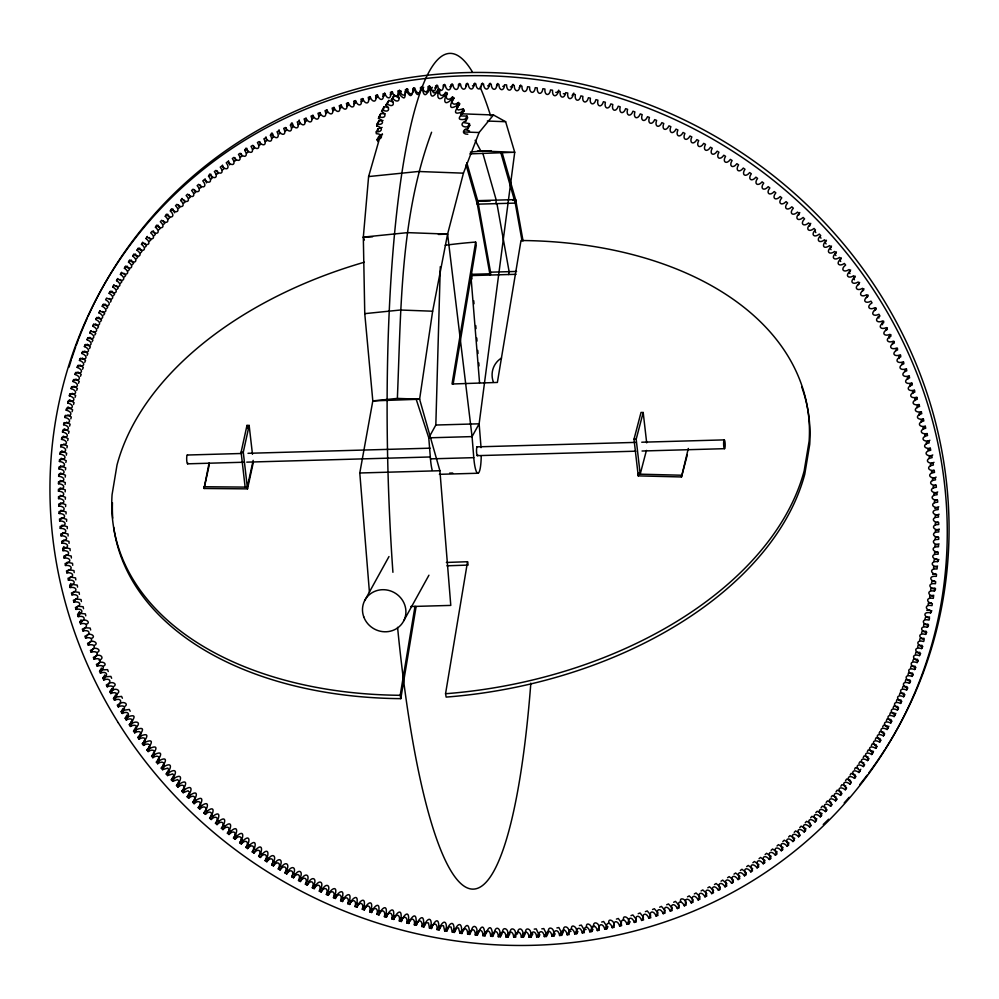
<?xml version="1.0" encoding="UTF-8"?>
<svg xmlns="http://www.w3.org/2000/svg" width="999" height="999" viewBox="0 0 999 999"><rect width="100%" height="100%" fill="white"/><g stroke="black" fill="none" stroke-linecap="round" stroke-linejoin="round"><path stroke-width="1.5" d="M446.466 927.696L448.476 928.021L446.69 931.243L444.692 930.918L446.466 927.696C446.366 917.407 440.484 923.476 439.073 929.944L437.075 929.582C437.949 923.101 432.754 921.702 431.468 928.508L429.47 928.108L431.256 924.887C431.493 914.597 425.424 920.479 423.888 926.947L421.903 926.51C423.014 920.067 417.857 918.531 416.333 925.261L414.348 924.787C415.572 918.356 410.439 916.757 408.803 923.438L406.818 922.939C408.154 916.533 403.047 914.859 401.298 921.503L399.325 920.966C400.774 914.572 395.691 912.836 393.818 919.43L391.845 918.868C393.419 912.499 388.361 910.701 386.376 917.244L384.415 916.645C386.101 910.289 381.069 908.428 378.958 914.934L377.01 914.297C378.821 907.966 373.801 906.043 371.591 912.499L369.655 911.825C371.566 905.531 366.583 903.533 364.248 909.939L362.325 909.24C364.36 902.959 359.403 900.911 356.955 907.254L355.045 906.53C357.192 900.274 352.26 898.163 349.7 904.445L347.802 903.695C350.062 897.477 345.154 895.304 342.495 901.523L340.609 900.736C342.982 894.555 338.112 892.319 335.339 898.488L333.466 897.664C335.951 891.52 331.106 889.222 328.234 895.329L326.373 894.48C328.971 888.361 324.151 886.013 321.178 892.045L319.33 891.17C322.04 885.089 317.257 882.679 314.173 888.66L312.337 887.736C315.172 881.705 310.414 879.245 307.23 885.151L305.407 884.202C308.354 878.208 303.621 875.686 300.337 881.53L298.526 880.556C301.586 874.6 296.89 872.015 293.506 877.784L291.72 876.785C294.892 870.891 290.222 868.243 286.738 873.938L284.977 872.914C288.249 867.057 283.616 864.36 280.045 869.979L278.284 868.918C281.681 863.124 277.085 860.364 273.414 865.921L271.678 864.822C275.175 859.078 270.604 856.268 266.845 861.737L265.122 860.626C268.731 854.932 264.211 852.06 260.352 857.454L258.654 856.318C262.375 850.673 257.879 847.751 253.921 853.071L252.248 851.897C256.069 846.315 251.611 843.331 247.577 848.576L245.916 847.377C249.85 841.857 245.429 838.823 241.308 843.98L239.66 842.756C243.706 837.299 239.323 834.202 235.115 839.285L233.491 838.036C237.65 832.642 233.291 829.495 228.996 834.49L227.397 833.203C231.656 827.884 227.347 824.674 222.964 829.595L221.391 828.283C225.749 823.026 221.478 819.767 217.02 824.6L215.472 823.263C219.93 818.081 215.709 814.772 211.164 819.517L209.628 818.156C214.198 813.036 210.015 809.665 205.382 814.335L203.883 812.949C208.541 807.904 204.408 804.482 199.7 809.053L198.227 807.654C202.984 802.684 198.888 799.2 194.106 803.683L192.657 802.259C197.515 797.364 193.456 793.843 188.611 798.226L187.175 796.777C191.82 792.032 193.544 783.753 184.977 789.46L183.204 792.694L181.793 791.208C186.85 786.488 182.892 782.841 177.897 787.062L176.511 785.564C181.219 780.906 183.204 772.702 174.463 778.121L172.677 781.343L171.328 779.832L173.102 776.598L174.463 778.121M347.802 903.695L349.588 900.461C351.96 890.059 344.143 895.691 342.495 901.523M355.419 100.537L355.407 103.234L353.921 103.871M601.698 922.065L603.621 921.515L606.593 925.986L604.82 929.207C603.209 922.876 597.827 923.226 599.313 930.231L597.34 930.581C595.841 924.225 590.459 924.487 591.82 931.518L589.847 931.83C588.448 925.449 583.066 925.623 584.303 932.666L582.317 932.941C581.031 926.548 575.649 926.635 576.748 933.69L574.762 933.928C573.588 927.522 568.206 927.522 569.18 934.577L567.182 934.789C566.121 928.371 560.739 928.271 561.588 935.339L559.59 935.526C558.641 929.082 553.246 928.908 553.97 935.976L551.972 936.125C551.136 929.669 545.754 929.407 546.353 936.488L544.33 936.6C543.618 930.131 538.236 929.782 538.698 936.862L536.688 936.937C536.076 930.456 530.706 930.032 531.043 937.112L529.033 937.149C528.533 930.656 523.164 930.156 523.376 937.224L521.366 937.237C520.979 930.731 515.621 930.156 515.709 937.212L513.686 937.187C513.424 930.681 508.066 930.019 508.029 937.062L506.006 937C505.856 930.494 500.511 929.757 500.349 936.787L498.326 936.7C498.289 930.194 492.957 929.37 492.669 936.388L490.646 936.263C490.721 929.744 485.402 928.858 484.99 935.851L482.967 935.688C483.154 929.182 477.859 928.221 477.31 935.189L475.287 934.989C475.599 928.483 470.304 927.447 469.642 934.402L467.619 934.165C468.044 927.671 462.774 926.548 461.975 933.478L459.965 933.216L458.479 927.959L456.568 928.021M168.756 769.754L167.782 768.106L162.562 769.68L161.251 768.106C166.671 763.736 162.912 759.877 157.642 763.723L156.368 762.137C161.875 757.841 158.167 753.945 152.847 757.692L151.598 756.081C157.193 751.885 153.534 747.926 148.139 751.573L146.915 749.962C152.597 745.853 149.001 741.845 143.544 745.391L142.358 743.756C148.114 739.747 144.58 735.689 139.061 739.148L137.899 737.487C143.744 733.578 140.26 729.47 134.69 732.816L133.554 731.143C139.473 727.334 136.051 723.176 130.419 726.435L129.321 724.737C135.315 721.028 131.955 716.82 126.261 719.979L125.187 718.269C131.269 714.66 127.972 710.401 122.228 713.461L121.179 711.725C127.335 708.229 124.101 703.92 118.307 706.88L117.283 705.132C123.514 701.735 120.342 697.377 114.498 700.237L113.511 698.476C119.805 695.192 116.696 690.784 110.802 693.531L109.853 691.758C116.209 688.586 113.174 684.128 107.23 686.775L106.306 684.989C112.725 681.93 109.765 677.422 103.771 679.969L102.885 678.171C109.366 675.212 106.481 670.666 100.437 673.114L99.575 671.291C106.131 668.456 103.309 663.86 97.228 666.196L96.404 664.372C103.009 661.65 100.262 657.005 94.131 659.24L93.344 657.404C100 654.795 97.34 650.112 91.171 652.247L90.41 650.386C97.115 647.889 94.53 643.169 88.324 645.192L87.587 643.331C94.356 640.958 91.846 636.188 85.602 638.111L84.903 636.238C91.721 633.978 89.298 629.17 83.004 630.981L82.343 629.108C89.211 626.96 86.863 622.115 80.544 623.826L79.92 621.927C86.826 619.904 84.565 615.022 78.209 616.633L77.61 614.722C84.553 612.824 82.38 607.904 75.999 609.402L75.437 607.492C82.418 605.706 80.332 600.749 73.914 602.135L73.389 600.224C80.407 598.563 78.409 593.568 71.965 594.855L71.466 592.931C78.521 591.396 76.611 586.376 70.142 587.537L69.68 585.614C76.761 584.203 74.95 579.145 68.444 580.207L68.019 578.271C75.137 576.985 73.414 571.903 66.883 572.852L66.496 570.904C73.639 569.742 72.015 564.635 65.459 565.471L65.097 563.523C72.265 562.487 70.742 557.355 64.161 558.079L63.836 556.131C71.016 555.219 69.593 550.049 62.987 550.674L62.7 548.713C69.905 547.927 68.581 542.744 61.963 543.256L61.713 541.296C68.919 540.634 67.695 535.427 61.051 535.826L60.839 533.866C68.069 533.329 66.945 528.109 60.29 528.384L60.115 526.423C67.345 526.011 66.334 520.779 59.653 520.941L59.515 518.981C66.758 518.693 65.847 513.436 59.153 513.498L59.053 511.538C66.296 511.376 65.484 506.106 58.791 506.056L58.716 504.095C65.971 504.058 65.26 498.776 58.566 498.601L58.529 496.64C65.772 496.74 65.172 491.446 58.466 491.171L58.466 489.21C65.709 489.423 65.222 484.128 58.504 483.728L58.529 481.768C65.772 482.117 65.397 476.81 58.666 476.298L58.741 474.35C65.971 474.812 65.697 469.518 58.978 468.881L59.078 466.933C66.309 467.532 66.146 462.225 59.416 461.476L59.553 459.528C66.758 460.252 66.708 454.945 59.99 454.095L60.165 452.147C67.358 452.984 67.42 447.689 60.689 446.715L60.902 444.78C68.082 445.741 68.257 440.459 61.538 439.36L61.776 437.437C68.931 438.524 69.218 433.241 62.5 432.03L62.787 430.107C69.918 431.318 70.317 426.049 63.611 424.725L63.924 422.802C71.029 424.138 71.541 418.881 64.848 417.445L65.197 415.534C72.278 416.983 72.902 411.75 66.221 410.189L66.608 408.291C73.651 409.865 74.388 404.632 67.72 402.972L68.144 401.074C75.15 402.759 75.999 397.565 69.356 395.779L69.805 393.893C76.786 395.704 77.747 390.522 71.116 388.623L71.603 386.75C78.534 388.673 79.62 383.529 73.014 381.518L73.539 379.645C80.432 381.68 81.631 376.561 75.037 374.438L75.587 372.577C82.442 374.737 83.754 369.642 77.185 367.395L77.772 365.547C84.578 367.819 86.014 362.762 79.47 360.402L80.095 358.566C86.851 360.951 88.387 355.931 81.881 353.459L82.53 351.636C89.248 354.133 90.897 349.138 84.415 346.553L85.102 344.755C91.758 347.352 93.519 342.407 87.075 339.71L87.8 337.912C94.405 340.622 96.279 335.726 89.86 332.917L90.622 331.131C97.165 333.953 99.151 329.096 92.77 326.173L93.556 324.4C100.05 327.322 102.148 322.515 95.804 319.48L96.628 317.732C103.059 320.766 105.257 316.009 98.963 312.849L99.825 311.114C106.194 314.248 108.504 309.54 102.248 306.281L103.134 304.57C109.44 307.804 111.851 303.147 105.644 299.775L106.568 298.077C112.8 301.411 115.322 296.815 109.166 293.344L110.352 291.184M340.609 900.736L342.382 897.514C344.98 887.174 336.975 892.619 335.339 898.488M935.139 539.148L935.376 537.562L938.024 536.838M432.23 470.354A22.003 3.871 88.4 0 1 430.469 458.866L428.771 437.824L435.826 425.025L440.309 266.633M362.649 98.489L362.587 101.186L361.089 101.798M369.43 592.182L359.79 472.989L372.814 400.899L397.365 398.401C401.111 309.278 400.05 216.958 431.593 132.243M333.466 897.664L335.239 894.442C338.037 884.165 329.857 889.422 328.234 895.329M934.877 546.478L935.139 544.905L939.035 543.893M369.917 96.578L369.555 99.525M604.82 929.207L606.78 928.82C605.157 921.84 610.526 921.403 612.25 927.709L614.21 927.284C612.462 920.329 617.819 919.792 619.655 926.073L621.603 925.623C619.73 918.68 625.087 918.069 627.022 924.325L628.958 923.838C626.972 916.92 632.305 916.22 634.353 922.439L636.276 921.927C634.165 915.047 639.485 914.235 641.633 920.441L643.556 919.892C641.308 913.036 646.615 912.137 648.875 918.306L650.786 917.719C648.426 910.901 653.708 909.914 656.081 916.046L657.966 915.434C655.481 908.653 660.739 907.567 663.224 913.673L665.109 913.024C662.499 906.28 667.732 905.106 670.329 911.175L672.19 910.489C669.467 903.795 674.675 902.522 677.372 908.553L679.22 907.841C676.373 901.185 681.568 899.812 684.365 905.806L686.201 905.057C683.241 898.451 688.398 896.99 691.308 902.934L693.119 902.159C690.047 895.604 695.167 894.043 698.176 899.949L699.987 899.15C696.79 892.644 701.872 890.983 704.994 896.852L706.78 896.016C703.471 889.56 708.528 887.811 711.75 893.63L713.523 892.756C710.102 886.363 715.109 884.515 718.443 890.284L720.192 889.397C716.658 883.054 721.628 881.118 725.062 886.837L726.797 885.913C723.151 879.632 728.084 877.597 731.618 883.266L733.328 882.304C729.57 876.098 734.452 873.963 738.099 879.582L739.784 878.596C735.926 872.452 740.771 870.216 744.505 875.798L746.178 874.774C742.207 868.705 747.002 866.37 750.836 871.89L752.497 870.841C748.426 864.834 753.159 862.412 757.092 867.869L758.728 866.795C754.557 860.863 759.24 858.341 763.273 863.748L764.884 862.649C760.614 856.792 765.234 854.17 769.367 859.515L770.966 858.378C766.583 852.609 771.153 849.899 775.386 855.181L776.96 854.02C772.489 848.313 776.985 845.516 781.318 850.736L782.866 849.55C778.296 843.93 782.729 841.033 787.162 846.19L788.686 844.979C784.028 839.435 788.398 836.45 792.919 841.545L794.417 840.296C789.66 834.839 793.968 831.767 798.588 836.787L800.062 835.526C795.216 830.157 799.45 826.985 804.158 831.942L805.606 830.644C800.686 825.361 804.844 822.115 809.64 826.997L811.076 825.674C806.056 820.479 810.139 817.145 815.034 821.952L816.433 820.604C811.338 815.509 815.346 812.075 820.316 816.82L821.702 815.446C816.52 810.439 820.441 806.917 825.511 811.588L826.86 810.189C821.603 805.269 825.449 801.673 830.606 806.255L831.93 804.844C826.598 800.024 830.356 796.34 835.601 800.848L836.9 799.4C831.48 794.68 835.164 790.921 840.496 795.341L841.757 793.88C836.275 789.247 839.859 785.414 845.279 789.759L846.515 788.273C840.958 783.74 844.467 779.819 849.962 784.078L851.173 782.579C845.541 778.146 848.95 774.15 854.532 778.333L855.718 776.797C850.024 772.464 853.346 768.406 858.99 772.489L860.151 770.941C854.395 766.708 857.617 762.574 863.348 766.57L864.485 764.997C858.653 760.876 861.787 756.668 867.594 760.576L868.693 758.978C862.811 754.969 865.846 750.686 871.727 754.507L872.801 752.896C866.845 748.975 869.779 744.63 875.748 748.351L876.785 746.728C870.778 742.919 873.613 738.511 879.644 742.132L880.656 740.484C874.6 736.787 877.334 732.317 883.441 735.851L884.415 734.178C878.308 730.594 880.931 726.048 887.1 729.495L888.049 727.809C881.892 724.325 884.415 719.73 890.658 723.064L891.845 720.916M912.824 660.851L913.536 659.24L917.619 659.328M326.373 894.48C332.792 884.702 325.062 881.243 321.178 892.045M377.235 94.78L377.073 97.465L375.549 98.027M406.768 88.699C403.721 93.531 407.342 103.147 399.4 94.306L397.827 95.142C401.273 100.887 396.89 103.309 392.794 98.451L391.421 99.55C395.791 104.608 392.008 107.867 387.1 103.696L385.951 105.02C391.071 109.228 388.087 113.199 382.467 109.853L381.593 111.364C387.287 114.623 385.239 119.143 379.058 116.758L378.471 118.406C384.553 120.629 383.516 125.499 376.973 124.188L376.685 125.924C382.954 127.098 382.954 132.105 376.261 131.918L376.298 133.691C382.592 133.804 383.579 138.736 376.96 139.723L378.184 141.721M623.551 919.917C622.177 914.372 628.87 917.244 628.808 921.103L627.022 924.325M579.395 925.561L581.356 925.111L584.09 929.719L582.317 932.941M890.658 723.064L891.57 721.365C885.364 717.994 887.786 713.336 894.093 716.57L894.967 714.859C888.723 711.6 891.033 706.892 897.402 710.027L898.251 708.291C891.957 705.144 894.155 700.386 900.586 703.408L901.41 701.66C895.079 698.626 897.164 693.818 903.658 696.74L904.445 694.967C898.076 692.045 900.049 687.187 906.605 690.009L907.354 688.224C900.948 685.414 902.821 680.519 909.427 683.229L910.139 681.43C903.695 678.733 905.456 673.788 912.112 676.398L912.811 674.587C906.33 672.002 907.979 667.007 914.684 669.505L915.346 667.682C908.828 665.209 910.364 660.189 917.132 662.574L917.756 660.739C911.213 658.378 912.636 653.321 919.442 655.594L920.029 653.746C913.461 651.498 914.784 646.415 921.627 648.563L922.189 646.703C915.596 644.58 916.795 639.46 923.688 641.495L924.212 639.635C917.594 637.624 918.68 632.467 925.611 634.39L926.098 632.517C919.467 630.619 920.441 625.436 927.409 627.247L927.871 625.362C921.215 623.576 922.077 618.381 929.082 620.067L929.495 618.169C922.839 616.508 923.576 611.276 930.618 612.849L931.006 610.951C924.325 609.402 924.949 604.158 932.017 605.606L932.367 603.696C925.673 602.26 926.198 597.002 933.291 598.339L933.603 596.415C926.91 595.092 927.309 589.822 934.44 591.033L934.714 589.11C928.009 587.899 928.296 582.617 935.439 583.716L935.688 581.78C928.97 580.694 929.145 575.399 936.313 576.361L936.525 574.425C929.807 573.451 929.869 568.156 937.062 568.993L937.237 567.045C930.506 566.196 930.456 560.889 937.661 561.613L937.799 559.665C931.08 558.916 930.918 553.608 938.136 554.208L938.248 552.26C931.518 551.635 931.243 546.328 938.486 546.79L938.548 544.842C931.83 544.33 931.443 539.023 938.685 539.373L938.723 537.412C932.005 537.012 931.505 531.718 938.76 531.943L938.76 529.982C932.042 529.695 931.443 524.4 938.698 524.5L938.66 522.539C931.955 522.365 931.243 517.082 938.498 517.057L938.423 515.084C931.73 515.034 930.918 509.765 938.173 509.602L938.061 507.642C931.38 507.704 930.456 502.447 937.711 502.16L937.561 500.199C930.893 500.374 929.869 495.129 937.112 494.717L936.925 492.757C930.269 493.044 929.145 487.812 936.375 487.275L936.163 485.314C929.52 485.714 928.296 480.507 935.514 479.845L935.264 477.884C928.645 478.396 927.309 473.214 934.515 472.427L934.227 470.467C927.634 471.091 926.198 465.921 933.391 465.01L933.066 463.061C926.485 463.798 924.962 458.653 932.117 457.617L931.767 455.669C925.211 456.506 923.588 451.398 930.731 450.237L930.331 448.289C923.8 449.25 922.089 444.155 929.195 442.869L928.77 440.934C922.264 441.995 920.454 436.938 927.547 435.527L927.084 433.603C920.603 434.777 918.693 429.745 925.748 428.209L925.261 426.286C918.805 427.572 916.82 422.577 923.838 420.916L923.313 419.006C916.882 420.392 914.797 415.434 921.79 413.648L921.228 411.738C914.834 413.236 912.661 408.316 919.604 406.418L919.018 404.52C912.661 406.118 910.401 401.236 917.307 399.213L916.67 397.315C910.351 399.026 908.016 394.18 914.872 392.045L914.21 390.159C907.929 391.97 905.494 387.162 912.312 384.902L911.612 383.029C905.369 384.952 902.859 380.194 909.627 377.809L908.903 375.949C902.684 377.972 900.099 373.251 906.817 370.754L906.056 368.893C899.887 371.041 897.214 366.346 903.883 363.736L903.084 361.9C896.965 364.136 894.217 359.503 900.823 356.768L899.999 354.945C893.918 357.28 891.096 352.684 897.639 349.85L896.777 348.027C890.746 350.474 887.849 345.929 894.342 342.969L893.443 341.171C887.449 343.718 884.49 339.223 890.921 336.151L889.997 334.365C884.053 337.013 881.018 332.555 887.374 329.383L886.425 327.61C880.519 330.369 877.422 325.949 883.715 322.665L882.729 320.904C876.885 323.763 873.713 319.405 879.932 316.009L878.92 314.273C873.126 317.232 869.892 312.912 876.036 309.415L874.999 307.692C869.255 310.751 865.946 306.481 872.027 302.884L870.953 301.161C865.271 304.32 861.9 300.112 867.906 296.403L866.795 294.705C861.163 297.964 857.741 293.806 863.673 289.997L862.537 288.324C856.955 291.683 853.483 287.562 859.327 283.654L858.153 281.993C852.646 285.452 849.1 281.393 854.869 277.385L853.67 275.749C848.213 279.295 844.617 275.287 850.299 271.191L849.075 269.568C843.68 273.214 840.034 269.255 845.629 265.06L844.38 263.461C839.048 267.195 835.339 263.299 840.846 259.003L839.572 257.417C834.302 261.263 830.544 257.405 835.963 253.034L834.664 251.473C829.457 255.407 825.649 251.598 830.981 247.128L829.657 245.592C823.213 249.962 821.278 245.167 826.46 240.247M319.33 891.17C325.836 881.48 318.182 877.871 314.173 888.66M432.942 90.085C432.18 95.454 437.587 92.095 438.349 89.023L440.084 89.673C438.024 95.567 442.532 97.777 445.779 92.395L447.377 93.319C443.731 98.189 443.106 107.043 450.774 100.162L452.547 96.94L453.971 98.114C449.837 103.009 453.621 106.344 458.466 102.51L459.665 103.908L456.93 107.992M447.377 93.319C444.255 98.814 448.439 101.598 452.547 96.94M933.953 561.101L934.277 559.54L936.962 558.953M384.578 93.119L384.378 95.792L382.842 96.329M410.739 606.53L450.786 605.406L439.897 470.729L419.605 399.225L372.814 400.899L364.76 313.649L363.324 237.125L368.606 176.561L380.232 136.076L382.38 133.866M927.759 449.787L930.281 448.189M490.746 273.776L490.047 275.05L477.335 204.171L477.659 200.662L466.783 162.637M495.916 203.646L496.241 200.137L482.854 153.346M522.015 240.809L515.259 203.109L515.584 199.588L502.185 152.797M312.337 887.736C318.931 878.146 311.351 874.375 307.23 885.151M391.97 91.571L391.708 94.243L390.172 94.755M608.816 923.126C607.654 917.544 614.223 920.641 614.035 924.487L612.25 927.709M305.407 884.202C312.075 874.687 304.583 870.766 300.337 881.53M399.388 90.16L398.813 93.069M556.893 927.921L558.878 927.572L561.363 932.304L559.59 935.526M298.526 880.556C305.282 871.128 297.864 867.045 293.506 877.784M931.58 582.917L931.98 581.368L934.702 580.918M593.781 927.06C592.132 920.741 599 922.189 599.125 927.359L597.34 930.581M481.031 447.652A22.003 3.871 88.4 0 0 480.831 444.855L479.133 423.813L514.722 152.26L505.631 121.716L493.469 114.985L479.083 132.53L463.436 173.164L447.589 234.103L432.642 311.213L419.605 399.225L397.365 398.401M291.72 876.785C298.551 867.444 291.221 863.223 286.738 873.938M586.475 926.985C585.614 921.365 592.007 924.774 591.62 928.608L589.847 931.83M541.795 928.845L543.793 928.571L546.116 933.366L544.33 936.6M378.471 122.702L378.758 120.966L383.042 120.442M284.977 872.914C291.87 863.66 284.628 859.29 280.045 869.979M113.686 527.272A352.048 222.427 -10 0 0 400.786 698.651L400.199 695.292L415.022 606.268M445.204 245.255A352.048 222.427 -10 0 1 475.649 242.07L452.023 384.003L497.377 382.442L521.003 240.497A352.048 222.427 -10 0 1 809.128 441.121L804.183 470.829A352.048 222.427 -10 0 1 445.554 693.731L446.153 697.09A352.048 222.427 -10 0 0 804.769 474.188L809.714 444.48A352.048 222.427 -10 0 0 801.735 386.95M400.786 698.651L416.121 606.555M453.121 384.303L476.236 245.429L475.649 242.07M445.554 693.731L467.532 561.725L446.366 562.449M421.815 86.676L421.253 89.473M512.787 200.312L515.771 200.225L515.259 203.109L477.335 204.171L477.847 201.298M490.047 275.05L490.546 272.178L478.121 202.809M508.628 274.525L509.128 271.653L496.965 203.796M534.228 929.12L536.226 928.883L538.461 933.715L536.688 936.937M278.284 868.918C285.264 859.764 278.109 855.244 273.414 865.921M429.345 85.777L428.559 88.636M571.44 928.92C570.779 923.288 577.06 926.897 576.535 930.706L574.762 933.928M271.678 864.822C278.721 855.756 271.653 851.098 266.845 861.737M436.888 85.002L436.351 87.625L434.74 87.974M563.623 930.906C562.449 924.525 569.193 926.41 568.968 931.567L567.182 934.789M253.371 462.1L247.502 488.873L204.071 488.486L209.091 462.937M204.071 488.486L209.291 464.685M245.13 487.112L241.109 452.185L246.978 425.412L249.151 425.437L252.472 454.283M247.502 488.873L243.281 452.21L249.151 425.437M253.172 460.352L247.302 487.125L203.871 486.738M265.122 860.626C269.255 856.106 269.293 846.365 262.125 854.232L260.352 857.454M444.455 84.353L443.568 87.175M934.814 508.466L938.76 506.805M258.654 856.318C262.749 851.797 263.049 842.12 255.707 849.849L253.921 853.071M413.873 87.825C412.025 93.456 412 100.1 406.693 91.359L404.995 91.92M452.048 83.841L451.411 86.438L449.787 86.726M548.439 932.055C547.477 925.661 554.145 927.746 553.746 932.904L551.972 936.125M252.248 851.897C255.994 847.514 257.255 837.686 249.363 845.354L247.577 848.576M687.337 454.67L681.493 476.96L638.236 475.874L634.003 439.21L641.021 412.45L643.194 412.5L646.69 442.869M646.428 450.399L640.197 474.175L636.176 439.26L643.194 412.5M638.236 475.874L639.01 472.902M681.493 476.96L688.299 448.464M453.971 98.114C450.549 102.997 447.614 111.051 456.68 105.744L458.466 102.51M459.64 83.454L458.653 86.239M504.507 86.126L502.809 86.413M245.916 847.377C249.962 842.881 250.761 833.316 243.082 840.758L241.308 843.98M467.257 83.192L466.208 85.951M239.66 842.756C243.681 838.273 244.73 828.77 236.888 836.063L235.115 839.285M474.875 83.054L474.1 85.614L472.465 85.827M525.536 932.816C524.925 926.398 531.48 928.808 530.806 933.928L529.033 937.149M233.491 838.036C237.475 833.553 238.773 824.125 230.781 831.268L228.996 834.49M482.505 83.054L481.368 85.777M517.494 933.99C517.407 926.935 522.764 927.509 523.139 934.003L521.366 937.237M227.397 833.203C231.356 828.733 232.904 819.38 224.75 826.373L222.964 829.595M490.147 83.192L489.273 85.702L487.624 85.864M510.227 932.679C509.852 926.26 516.308 928.858 515.472 933.965L513.686 937.187M385.189 113.749L380.844 113.536L378.471 118.406M421.428 88.774L422.09 86.938M221.391 828.283C225.324 823.825 227.11 814.547 218.806 821.378L217.02 824.6M497.777 83.441L496.54 86.126M502.559 932.404C502.31 925.998 508.716 928.695 507.792 933.778L506.006 937M215.472 823.263C219.368 818.805 221.403 809.615 212.937 816.283L211.164 819.517M428.196 91.471L430.494 86.913C428.084 92.283 424.363 99.987 422.502 89.435L423.688 87.288M449.013 926.885L451.048 927.01L452.322 932.129L454.333 932.429L456.106 929.207L454.095 928.908C453.821 918.618 448.052 924.787 446.69 931.243M209.628 818.156C213.499 813.698 215.784 804.595 207.168 811.101L205.382 814.335M513.061 84.353L512.05 86.813L510.402 86.876M484.99 935.851C486.85 930.556 490.684 922.052 492.42 933.041L490.646 936.263M557.517 92.295L555.794 92.37M441.483 925.623L443.506 925.786L444.692 930.918M932.641 574.4L935.588 573.613M203.883 812.949C207.717 808.503 210.24 799.475 201.486 805.831L199.7 809.053M520.691 84.99L519.305 87.6M477.31 935.189C479.158 929.869 483.216 921.478 484.74 932.467L482.967 935.688M565.047 93.694L563.311 93.731M198.227 807.654C202.023 803.208 204.795 794.28 195.891 800.461L194.106 803.683M799.762 212.525L798.651 215.135M422.452 86.151C419.867 91.346 418.444 100.05 414.473 89.723L412.687 89.972M426.448 922.714L428.484 922.951L429.47 928.108M192.657 802.259C196.428 797.826 199.438 788.985 190.384 795.004L188.611 798.226M459.665 103.908C456.468 108.816 451.348 115.722 461.55 112.175L463.336 108.953L464.273 110.514C461.338 115.484 454.183 120.879 465.234 119.293L465.896 120.979C459.602 123.102 461.476 127.785 467.619 126.848L467.982 128.609C462.375 129.208 461.476 134.328 467.819 134.253M461.975 933.478C463.798 928.096 468.319 919.967 469.405 930.943L467.619 934.165M810.726 223.351L809.615 226.086M454.333 932.429C455.631 925.973 461.301 919.717 461.738 929.994L459.965 933.216M174.638 212.775L172.752 208.866M181.793 791.208C185.514 786.787 188.998 778.159 179.67 783.84L177.897 787.062M926.835 610.414L929.844 609.889M102.248 306.281L103.434 304.133M109.166 293.344L110.115 291.646C116.284 295.092 118.918 290.547 112.812 286.963L113.998 284.815M112.812 286.963L113.786 285.289C119.892 288.823 122.615 284.353 116.558 280.657L117.745 278.509M98.963 312.849L100.15 310.701M116.558 280.657L117.57 279.008C123.601 282.63 126.436 278.221 120.442 274.413L121.628 272.265M95.804 319.48L96.99 317.332M120.442 274.413L121.478 272.789C127.435 276.511 130.37 272.165 124.425 268.256L125.612 266.096M92.77 326.173L93.956 324.026M124.425 268.256L125.499 266.633C131.381 270.454 134.415 266.171 128.521 262.163L129.708 260.015M89.86 332.917L91.046 330.769M128.521 262.163L129.62 260.564C135.439 264.473 138.561 260.264 132.742 256.144L133.928 253.996M87.075 339.71L88.262 337.562M132.742 256.144L133.866 254.57C139.598 258.566 142.832 254.433 137.063 250.2L138.249 248.052M84.415 346.553L85.602 344.405M137.063 250.2L138.224 248.651C143.881 252.747 147.203 248.676 141.508 244.343L142.695 242.195M81.881 353.459L83.067 351.311M141.508 244.343L142.695 242.819C148.264 246.99 151.673 242.994 146.054 238.561L147.24 236.413M79.47 360.402L80.657 358.254M77.185 367.395L78.372 365.247M146.054 238.561L147.265 237.063C152.76 241.321 156.256 237.4 150.699 232.867L151.948 231.381C157.355 235.727 160.951 231.893 155.457 227.26L156.643 225.112M75.037 374.438L76.224 372.29M73.014 381.518L74.201 379.358M155.457 227.26L156.731 225.799C162.063 230.22 165.734 226.461 160.327 221.741L161.626 220.292C166.858 224.8 170.629 221.129 165.285 216.296L166.471 214.148M71.116 388.623L72.303 386.476M165.285 216.296L166.608 214.885C171.766 219.468 175.612 215.871 170.354 210.951L171.541 208.803M69.356 395.779L70.542 393.631M67.72 402.972L69.505 399.75L74.088 402.684L73.501 404.545M170.354 210.951L171.703 209.553C176.773 214.223 180.707 210.714 175.524 205.694L176.898 204.333C181.88 209.066 185.889 205.644 180.794 200.537L181.98 198.389M66.221 410.189L67.408 408.042M64.848 417.445L66.034 415.297M63.611 424.725L64.798 422.577M62.5 432.03L64.286 428.808L69.056 431.431L68.606 433.341M61.538 439.36L62.725 437.212M180.794 200.537L182.193 199.188C187.075 203.996 191.171 200.662 186.151 195.467L187.575 194.143C192.382 199.026 196.541 195.779 191.608 190.497L193.057 189.198C197.765 194.156 201.998 190.984 197.165 185.614L198.639 184.353C203.247 189.373 207.555 186.301 202.797 180.844L204.308 179.595C208.828 184.69 213.199 181.706 208.541 176.161L209.728 174.013M60.689 446.715L61.876 444.567M59.99 454.095L61.763 450.861L66.658 453.259L66.309 455.182M59.416 461.476L60.602 459.328M58.978 468.881L60.752 465.659M58.666 476.298L60.452 473.076L65.447 475.212L65.21 477.16M58.504 483.728L60.277 480.507L65.31 482.567L65.11 484.515M208.541 176.161L210.065 174.95C214.485 180.107 218.918 177.21 214.36 171.591L215.909 170.404C220.23 175.624 224.738 172.827 220.267 167.12L221.84 165.959C226.074 171.241 230.632 168.544 226.261 162.762L227.847 161.626C231.98 166.97 236.613 164.36 232.33 158.504L233.953 157.392C237.987 162.8 242.67 160.277 238.486 154.345L240.122 153.272C244.068 158.729 248.801 156.306 244.73 150.3L245.916 148.152M58.466 491.171L60.24 487.937L65.31 489.91L65.135 491.87M58.566 498.601L59.753 496.453M58.791 506.056L60.577 502.822L65.697 504.632L65.597 506.593M59.153 513.498L60.939 510.277L66.096 511.988L66.021 513.961M244.73 150.3L246.391 149.251C250.225 154.77 255.007 152.435 251.036 146.366L252.722 145.355C256.456 150.924 261.288 148.689 257.43 142.545L259.128 141.558C262.762 147.178 267.645 145.042 263.898 138.836L265.609 137.874C269.143 143.544 274.076 141.508 270.429 135.24L271.616 133.079M59.653 520.941L61.439 517.719L66.621 519.355L66.583 521.316M60.29 528.384L62.075 525.162L67.27 526.71L67.283 528.683M61.051 535.826L62.837 532.604L68.057 534.053L68.107 536.026M270.429 135.24L272.165 134.303C275.587 140.035 280.569 138.087 277.035 131.756L278.783 130.857C282.105 136.626 287.125 134.778 283.704 128.384L285.477 127.51C288.699 133.329 293.743 131.581 290.434 125.125L291.621 122.977M61.963 543.256L63.736 540.034L68.981 541.396L69.056 543.369M62.7 548.713L63.886 546.565M62.987 550.674L64.773 547.452L70.03 548.726L70.155 550.699M64.161 558.079L65.934 554.857L71.216 556.056L71.366 558.029M65.459 565.471L67.233 562.25L72.527 563.349L72.715 565.322M66.883 572.852L68.669 569.63L73.976 570.641L74.201 572.614M68.444 580.207L70.23 576.985L75.549 577.909L75.812 579.882M69.68 585.614L70.867 583.466M70.142 587.537L71.916 584.315L77.26 585.152L77.547 587.125M71.965 594.855L73.739 591.633L79.083 592.382L79.408 594.343M73.914 602.135L75.687 598.913L81.044 599.575L81.406 601.535M75.999 609.402L77.772 606.181L83.142 606.743L83.529 608.691M77.61 614.722L78.796 612.574M78.209 616.633L79.982 613.398L79.396 611.5M79.92 621.927L81.106 619.78M80.544 623.826L82.33 620.604C85.539 618.481 91.558 622.589 86.139 624.4M83.004 630.981L84.79 627.759L90.16 628.059L90.659 629.994M85.602 638.111L87.388 634.889C90.522 632.667 96.666 636.563 91.334 638.561M381.593 111.364L384.253 106.631L388.536 107.58M379.058 116.758L380.844 113.536M385.951 105.02L388.873 100.462L392.957 102.11M387.1 103.696L388.873 100.462M88.324 645.192L90.097 641.97C93.207 639.697 99.4 643.481 94.106 645.591M376.973 124.188L378.758 120.966M376.685 125.924L377.872 123.776M391.421 99.55L394.58 95.23L399.088 98.214M392.794 98.451L394.58 95.23M376.261 131.918L378.047 128.696L382.13 127.46M397.827 95.142L399.612 91.92L401.173 91.084L399.4 94.306M91.171 652.247L92.944 649.013C96.004 646.69 102.26 650.374 97.015 652.572M376.96 139.723L378.746 136.501L382.517 134.578M406.693 91.359L407.879 89.211M94.131 659.24L95.916 656.018C100.3 653.284 105.27 658.229 99.113 660.327M97.228 666.196L99.001 662.974C101.985 660.551 108.342 664.023 103.197 666.395M99.575 671.291L100.762 669.143M100.437 673.114L102.223 669.892L101.361 668.069M102.885 678.171L104.071 676.023M103.771 679.969L105.557 676.748L104.658 674.949M438.349 89.023C436.088 94.568 430.269 100.949 430.519 90.497L432.305 87.275M107.23 686.775L109.003 683.553C111.863 680.981 118.357 684.128 113.362 686.763M445.779 92.395L443.993 95.617C440.759 101.011 436.238 98.789 438.299 92.895L440.084 89.673M109.853 691.758L111.039 689.61M110.802 693.531L112.575 690.309C116.708 687.212 122.053 691.72 116.146 694.342M113.511 698.476L114.698 696.328M114.498 700.237L116.271 697.015L121.566 696.403L122.402 698.239M118.307 706.88L120.08 703.646C122.802 700.936 129.42 703.746 124.6 706.643M121.179 711.725L122.964 708.503L124.001 710.227L122.228 713.461M125.187 718.269L126.973 715.034L128.047 716.758L126.261 719.979M129.321 724.737C132.68 720.341 138.686 713.099 128.047 716.758M465.234 119.293L467.02 116.071L461.388 115.984M130.419 726.435L132.205 723.214C137.812 720.129 141.271 723.813 135.327 727.921L136.463 729.595L134.69 732.816M465.896 120.979L467.682 117.757L467.02 116.071M133.554 731.143L134.74 728.995M467.619 126.848L469.405 123.626L463.823 122.602M467.982 128.609L469.755 125.387L469.405 123.626M137.899 737.487C141.334 733.079 146.89 725.561 136.463 729.595M139.061 739.148L140.847 735.926C151.149 731.693 145.817 739.347 142.358 743.756M143.544 745.391L145.33 742.17C155.532 737.761 150.412 745.554 146.915 749.962M148.139 751.573L149.925 748.351C160.002 743.756 155.12 751.673 151.598 756.081M152.847 757.692L154.62 754.457C164.585 749.675 159.927 757.729 156.368 762.137M157.642 763.723L159.428 760.489C169.268 755.531 164.847 763.698 161.251 768.106M162.562 769.68L164.335 766.445C173.252 761.325 171.004 769.467 166.234 774.013L167.57 775.549L172.765 773.9L173.764 775.524M166.234 774.013L168.019 770.791L169.343 772.327C178.184 767.057 176.061 775.224 171.328 779.832M167.57 775.549L169.343 772.327M176.511 785.564L178.297 782.342L179.67 783.84M479.557 382.767L470.891 275.587L471.59 274.313L489.273 273.813M187.175 796.777L188.961 793.556L190.384 795.004M364.598 600.749L388.986 556.555M403.796 620.729L428.933 575.199M349.7 904.445C351.361 898.638 358.991 892.831 356.818 903.296L355.045 906.53M356.955 907.254C358.616 901.473 366.059 895.491 364.111 906.018L362.325 909.24M364.248 909.939C365.921 904.182 373.176 898.026 371.428 908.603L369.655 911.825M371.591 912.499C373.264 906.767 380.319 900.436 378.796 911.076L377.01 914.297M378.958 914.934C380.644 909.24 387.512 902.734 386.201 913.423L384.415 916.645M386.376 917.244C388.074 911.575 394.73 904.919 393.631 915.646L391.845 918.868M393.818 919.43C395.529 913.798 401.985 906.98 401.099 917.744L399.325 920.966M401.298 921.503C403.009 915.896 409.265 908.915 408.603 919.717L406.818 922.939M408.803 923.438C410.527 917.856 416.571 910.726 416.121 921.565L414.348 924.787M416.333 925.261C418.082 919.704 423.901 912.424 423.676 923.288L421.903 926.51M423.888 926.947L425.674 923.725L423.676 923.288M431.468 928.508C433.241 923.014 438.636 915.434 438.848 926.348L437.075 929.582M439.073 929.944L440.859 926.722L438.848 926.348M452.322 932.129L454.095 928.908M469.642 934.402L470.829 932.254M475.287 934.989L477.072 931.767C477.372 925.261 472.09 924.225 471.416 931.18L469.405 930.943M492.669 936.388L493.856 934.24M498.326 936.7L500.099 933.478C500.062 926.96 494.742 926.148 494.443 933.166L492.42 933.041M500.349 936.787L502.135 933.566L500.099 933.478M508.029 937.062L509.815 933.84L507.792 933.778M523.376 937.224L525.162 934.003L523.139 934.003M531.043 937.112L532.829 933.878L530.806 933.928M538.698 936.862L539.885 934.714M546.353 936.488L548.126 933.266L546.116 933.366M553.97 935.976L555.157 933.828M561.588 935.339L562.774 933.191M576.748 933.69L577.934 931.53M591.82 931.518L593.006 929.357M606.78 928.82L607.966 926.672M619.655 926.073L621.44 922.851L618.306 918.481L616.408 919.092M628.958 923.838L630.144 921.69M634.353 922.439L636.126 919.217L632.854 914.947L630.981 915.621M641.633 920.441L643.418 917.219L640.059 912.986L638.211 913.698M648.875 918.306L650.661 915.084L647.24 910.913L645.391 911.65M656.081 916.046L657.854 912.824L654.357 908.715L652.534 909.49M663.224 913.673L665.009 910.451L661.438 906.393L659.627 907.192M670.329 911.175L672.102 907.941L668.468 903.945L666.67 904.782M677.372 908.553L679.158 905.319L675.449 901.385L673.663 902.247M684.365 905.806L686.151 902.584C685.689 898.725 678.658 896.765 680.806 902.109M691.308 902.934L693.081 899.712L689.248 895.891L687.499 896.827M698.176 899.949L699.962 896.727L696.053 892.969L694.33 893.93M704.994 896.852L706.78 893.63L702.809 889.934L701.098 890.921M711.75 893.63L713.523 890.409L709.502 886.775L707.804 887.799M718.443 890.284L720.217 887.062L716.121 883.503L714.46 884.552M725.062 886.837L726.835 883.615L722.689 880.119L721.041 881.193M731.618 883.266L733.391 880.044L729.183 876.61L727.559 877.721M738.099 879.582L739.872 876.36L735.601 873.001L734.003 874.137M744.505 875.798L746.278 872.564M750.836 871.89L752.609 868.668L748.239 865.446L746.678 866.633M757.092 867.869L758.878 864.647L754.432 861.5L752.896 862.724M763.273 863.748L764.46 861.6M769.367 859.515L770.554 857.367M775.386 855.181L776.573 853.034M937.661 561.613L938.848 559.465M781.318 850.736L782.504 848.588M787.162 846.19L788.935 842.969L784.252 840.196L782.841 841.545M792.919 841.545L794.692 838.323L789.972 835.614L788.586 837M798.588 836.787L799.774 834.64M934.44 591.033L935.626 588.886M804.158 831.942L805.943 828.72L801.123 826.173L799.787 827.597M809.64 826.997L810.826 824.849M815.034 821.952L816.807 818.73M930.618 612.849L931.805 610.701M820.316 816.82L821.503 814.66M825.511 811.588L826.697 809.44M927.409 627.247L928.595 625.099M830.606 806.255L831.792 804.108M925.611 634.39L926.797 632.242M835.601 800.848L836.787 798.701M840.496 795.341L841.682 793.194M921.627 648.563L922.814 646.415M845.279 789.759L846.465 787.612M919.442 655.594L920.628 653.446M849.962 784.078L851.148 781.93M917.132 662.574L918.318 660.426M854.532 778.333L855.718 776.173M914.684 669.505L915.871 667.357M858.99 772.489L860.776 769.267M912.112 676.398L913.298 674.238M863.348 766.57L864.535 764.422M909.427 683.229L910.613 681.081M867.594 760.576L868.78 758.428M906.605 690.009L907.791 687.861M871.727 754.507L873.501 751.273M903.658 696.74L904.844 694.592M875.748 748.351L876.935 746.203M900.586 703.408L901.772 701.261M879.644 742.132L880.831 739.984M897.402 710.027L898.588 707.879M883.441 735.851L884.627 733.703M894.093 716.57L895.866 713.348M887.1 729.495L888.885 726.261M558.728 90.135C557.542 97.09 552.047 98.039 552.534 90.222L550.524 89.898C549.487 96.766 544.255 95.504 544.905 89.011L542.894 88.711C541.97 95.617 536.725 94.43 537.262 87.924L535.239 87.662C534.453 94.593 529.183 93.481 529.595 86.975L527.584 86.738C526.91 93.694 521.628 92.657 521.928 86.151L519.905 85.951C519.368 92.932 514.06 91.958 514.26 85.452L512.237 85.29C511.813 92.283 506.505 91.396 506.58 84.878L504.557 84.753C504.258 91.771 498.938 90.946 498.901 84.44L496.865 84.353C496.703 91.384 491.371 90.647 491.208 84.141L489.185 84.078C489.148 91.121 483.803 90.459 483.528 83.953L481.506 83.928C481.593 90.984 476.236 90.41 475.861 83.916L473.838 83.916C474.05 90.984 468.681 90.484 468.194 83.991L466.171 84.041C466.521 91.109 461.138 90.684 460.539 84.203L458.516 84.278C458.991 91.359 453.608 91.009 452.884 84.54L450.874 84.653C451.473 91.733 446.091 91.471 445.254 85.015L443.244 85.165C443.968 92.233 438.586 92.058 437.637 85.614L435.626 85.802C436.488 92.87 431.093 92.782 430.032 86.351L428.034 86.563C429.021 93.619 423.626 93.619 422.465 87.213L420.467 87.462C421.578 94.505 416.183 94.593 414.91 88.199L412.924 88.474C414.16 95.517 408.766 95.692 407.38 89.311L405.394 89.635C406.755 96.653 401.373 96.915 399.875 90.559L397.902 90.909C399.4 97.914 394.018 98.264 392.407 91.933L390.447 92.32C392.058 99.301 386.688 99.738 384.965 93.431L383.017 93.856C384.752 100.824 379.395 101.349 377.56 95.067L375.624 95.517C377.485 102.46 372.14 103.072 370.192 96.816L368.256 97.303C370.254 104.221 364.922 104.932 362.874 98.701L360.939 99.213C363.062 106.106 357.742 106.905 355.582 100.699L353.671 101.249C355.906 108.104 350.612 109.003 348.339 102.835L346.441 103.421C348.801 110.24 343.519 111.226 341.146 105.095L339.248 105.707C341.733 112.487 336.476 113.574 333.991 107.467L332.118 108.117C334.727 114.86 329.483 116.034 326.898 109.977L325.037 110.652C327.759 117.345 322.54 118.619 319.842 112.6L317.994 113.312C320.841 119.955 315.659 121.329 312.849 115.335L311.026 116.084C313.986 122.69 308.828 124.151 305.919 118.207L304.096 118.981C307.18 125.537 302.06 127.098 299.038 121.191L297.24 121.99C300.437 128.496 295.342 130.157 292.22 124.288L290.434 125.125M384.253 106.631L383.366 108.142L383.903 108.866M831.505 246.041L830.132 248.314L831.056 249.688M573.826 93.094L572.115 95.492M836.45 251.91L835.027 254.158L835.926 255.557M189.373 792.344L188.087 790.758L183.204 792.694M841.295 257.867L839.834 260.09L840.708 261.501M206.531 182.867L205.07 178.796M814.922 231.094L815.808 232.58M178.871 781.218L177.647 779.582L172.677 781.343M820.129 236.701L820.991 238.212M850.661 269.992L849.125 272.165L849.949 273.601M825.236 242.395L826.073 243.906M855.194 276.161L853.608 278.309L854.42 279.757M463.773 111.214L464.273 110.514M859.615 282.405L858.016 284.89M229.608 164.885L228.446 160.739M863.923 288.723L862.287 291.184M868.119 295.105L866.433 297.527M876.185 308.054L874.412 310.414M883.79 321.253L881.942 323.177L882.554 324.7M110.439 302.123L111.201 300.687L109.203 298.464M887.412 327.934L885.514 330.194M890.921 334.665L889.01 336.526L889.572 338.074M279.608 134.003L279.046 129.77M130.17 711.251L129.271 709.44L124.001 710.227M894.317 341.458L892.332 343.656M897.589 348.301L895.554 350.462M878.371 316.458L878.883 318.094M900.736 355.194L898.713 356.943L899.2 358.504M903.758 362.125L901.66 364.21M906.667 369.106L904.52 371.153M211.189 179.021L212.287 177.872L210.789 174.138M111.626 678.284L110.889 676.41L105.557 676.748M909.452 376.123L907.329 377.772L907.729 379.358M108.267 671.528L107.567 669.642L102.223 669.892M912.099 383.191L909.952 384.802L910.326 386.388M145.379 247.04L146.366 245.742L144.743 243.257M914.634 390.297L912.449 391.858L912.799 393.456M917.045 397.427L914.834 398.963L915.146 400.549M460.826 114.048L461.476 113.599M154.37 235.614L155.369 234.166L153.172 230.744M919.317 404.595L917.082 406.094L917.369 407.692M469.031 125.862L469.755 125.387M921.465 411.8L919.105 413.411L919.555 415.022M246.728 153.184L247.952 152.16L246.853 148.302M923.488 419.031L921.19 420.442L921.428 422.04M252.922 149.238L254.171 148.239L253.459 145.604M925.386 426.286L923.064 427.659L923.263 429.258M259.203 145.417L260.477 144.43L259.802 141.783M927.147 433.566L924.799 434.89L924.962 436.501M85.777 615.834L85.352 613.886L79.982 613.398M929.882 440.259L926.41 442.157L926.548 443.768M271.978 138.087L273.289 137.163L272.465 133.254M932.779 454.957L929.232 456.743L929.32 458.354M285.04 131.219L286.376 130.332L285.901 127.647M934.028 462.337L930.444 464.06L930.581 465.846M291.658 127.947L293.019 127.085L292.407 123.152M934.003 470.254L931.53 471.378L931.555 472.989M936.138 477.135L932.492 478.721L932.567 480.507M305.107 121.766L306.493 120.954L306.169 118.257M935.826 485.039L933.191 486.213L933.503 487.987M311.913 118.856L313.324 118.057L313.037 115.36M937.711 491.958L934.003 493.431L933.94 495.029M318.781 116.059L320.204 115.285L319.98 112.587M937.124 499.837L934.427 500.924L934.54 502.572M325.711 113.374L327.148 112.637L326.96 109.94M332.692 110.814L334.141 110.102L334.003 107.405M939.085 514.235L935.289 515.509L935.139 517.095M339.722 108.379L341.183 107.692L341.096 104.995M938.061 522.052L935.314 522.989L935.464 524.775M346.79 106.069L348.264 105.395L348.239 102.697M939.322 529.083L935.476 530.219L935.326 531.992M937.449 551.598L934.627 552.347L934.527 553.983M65.297 499.225L65.434 497.277L60.34 495.379M937.586 566.033L933.64 566.833L933.64 568.806M298.164 124.838L299.725 123.963L299.188 120.017M65.447 469.817L65.722 467.882L61.95 466.196M934.952 588.011L930.956 588.611L930.544 590.334M584.09 929.719L586.076 929.445M65.809 462.5L66.259 460.714L61.201 458.254M933.803 595.292L929.794 595.816L929.657 597.777M931.255 602.697L928.346 603.096L928.146 604.87M428.034 91.583L426.236 91.421M568.968 931.567L570.966 931.355M66.945 447.877L67.32 445.966L63.636 444.093M470.379 152.073L480.844 151.011L514.722 152.26L469.805 153.871M368.606 176.561L418.356 171.491L463.436 173.164M364.285 240.085L363.324 237.125L407.542 232.63L447.589 234.103L472.065 436.6L473.776 457.654A22.003 3.871 88.4 0 0 478.034 473.239L439.373 474.325M364.76 313.649L400.374 310.015L432.642 311.213M561.363 932.304L563.374 932.117M67.707 440.596L68.119 438.686L63.312 436.138M929.582 616.957L925.536 617.282L924.999 618.968M927.909 624.113L923.863 624.363L923.576 626.311M463.336 108.953L458.166 110.002L456.793 108.329M69.63 426.098L70.117 424.213L66.521 422.165M926.11 631.231L922.052 631.418L921.553 633.254M70.792 418.881L71.304 417.008L67.757 414.897M363.324 237.125L372.527 236.8M438.399 234.44L447.589 234.103M446.953 565.809L466.608 565.134M924.175 638.324L920.116 638.436L919.592 640.259M477.747 151.086L491.258 150.712M477.659 200.662L515.584 199.588M479.395 201.261L490.234 200.949M490.546 272.178L516.57 271.441M470.891 275.587L516.058 274.313M435.826 425.025L479.133 423.813L472.065 436.6L428.771 437.824L416.258 399.463M187.312 455.02L241.783 453.484M248.002 453.309L430.094 448.176M476.785 446.865L635.539 442.395M641.758 442.22L724.25 439.885M187.6 463.823L243.631 462.237M246.741 462.15L430.394 456.968M477.085 455.656L635.826 451.186M642.057 451.011L724.537 448.676M430.469 458.866L473.776 457.654M359.79 472.989L439.897 470.729M449.625 473.126L452.709 473.039M72.078 411.7L72.627 409.827L67.994 406.968M922.114 645.366L918.044 645.416L917.656 647.327M919.929 652.372L915.858 652.347L915.434 654.258M241.109 452.185L243.281 452.21M75.05 397.415L75.662 395.567L72.228 393.281M634.003 439.21L636.176 439.26M638.024 474.125L681.281 475.224M420.666 89.386L422.502 89.435M76.723 390.322L77.385 388.486L73.976 386.151M915.171 666.233L911.088 666.083L910.601 667.969M461.513 113.799L493.469 114.985M487.325 121.029L505.631 121.716M463.923 131.968L479.083 132.53M188.861 198.351L190.247 197.24L189.036 194.555M78.534 383.266L79.221 381.443L75.862 379.046M912.599 673.101L908.528 672.876L908.004 674.75M194.218 193.381L195.617 192.295L194.455 189.598M80.469 376.248L81.194 374.438L77.872 371.99M909.914 679.919L905.831 679.62L905.269 681.493M484.74 932.467L486.763 932.629M82.53 369.268L83.292 367.47L80.007 364.972M907.092 686.675L903.009 686.313L902.422 688.174M477.072 931.767L479.095 931.967M84.728 362.325L85.514 360.552L82.268 357.992M904.145 693.381L900.074 692.956L899.45 694.792M87.05 355.432L87.862 353.671L84.665 351.061M901.086 700.037L897.015 699.537L896.353 701.36M461.738 929.994L463.761 930.256M89.485 348.589L90.347 346.84L87.188 344.18M897.889 706.63L893.83 706.056L893.131 707.879M222.315 170.03L223.851 168.881L222.477 165.097M92.058 341.783L92.944 340.06L89.835 337.35M894.58 713.161L890.534 712.524L889.797 714.322M94.755 335.04L95.754 333.504L93.581 331.443M891.158 719.63L887.112 718.918L886.35 720.704M558.141 91.196L560.152 91.571C559.265 98.039 564.46 99.438 565.746 92.632L567.744 93.032C566.758 99.5 571.928 100.961 573.326 94.193L575.324 94.63C574.213 101.074 579.37 102.61 580.881 95.879L582.879 96.354C581.655 102.785 586.775 104.383 588.423 97.702L590.397 98.202C589.06 104.62 594.168 106.281 595.928 99.638L597.902 100.175C596.44 106.568 601.523 108.304 603.408 101.711L605.369 102.273C603.796 108.654 608.853 110.452 610.851 103.896L612.799 104.495C611.113 110.852 616.158 112.712 618.256 106.206L620.204 106.843C618.406 113.174 623.413 115.097 625.636 108.654L627.572 109.316C625.649 115.622 630.644 117.607 632.966 111.214L634.889 111.9C632.866 118.182 637.824 120.23 640.259 113.886L642.182 114.623C640.034 120.867 644.967 122.977 647.514 116.696L649.412 117.445C647.152 123.664 652.06 125.837 654.72 119.618L656.618 120.404C654.233 126.586 659.115 128.821 661.875 122.652L663.761 123.476C661.263 129.633 666.121 131.918 668.993 125.812L670.853 126.673C668.244 132.78 673.064 135.127 676.048 129.096L677.896 129.97C675.174 136.051 679.969 138.461 683.054 132.48L684.889 133.404C682.055 139.435 686.812 141.908 689.997 135.989L691.82 136.938C688.873 142.932 693.593 145.454 696.877 139.623L698.688 140.584C695.629 146.541 700.324 149.126 703.708 143.357L705.494 144.356C702.334 150.25 706.992 152.897 710.476 147.203L712.25 148.227C708.965 154.083 713.598 156.781 717.182 151.161L718.93 152.223C715.534 158.017 720.142 160.777 723.813 155.22L725.549 156.319C722.04 162.063 726.61 164.872 730.381 159.403L732.092 160.514C728.483 166.209 733.016 169.081 736.875 163.686L738.573 164.823C734.852 170.467 739.347 173.389 743.293 168.069L744.979 169.243C741.146 174.825 745.604 177.81 749.637 172.565L751.298 173.764C747.364 179.283 751.785 182.317 755.918 177.16L757.554 178.384C753.508 183.841 757.891 186.938 762.112 181.855L763.723 183.104C759.577 188.499 763.923 191.658 768.219 186.651L769.817 187.937C765.559 193.257 769.867 196.466 774.25 191.546L775.823 192.857C771.465 198.114 775.736 201.373 780.194 196.541L781.755 197.877C777.284 203.059 781.518 206.381 786.063 201.636L787.587 202.984C783.029 208.104 787.212 211.476 791.832 206.818L793.343 208.192C788.673 213.237 792.819 216.658 797.514 212.088L799 213.499C794.242 218.456 798.338 221.94 803.109 217.457L804.57 218.881C799.712 223.776 803.758 227.297 808.616 222.914L810.039 224.363C805.082 229.171 809.09 232.755 814.023 228.459L815.421 229.932C810.376 234.653 814.335 238.299 819.33 234.078L820.703 235.577C815.559 240.222 819.48 243.918 824.537 239.797L825.898 241.321M234.166 161.401L235.714 160.502L234.89 157.705M97.565 328.346L98.514 326.648L95.504 323.838M887.599 726.023L883.566 725.249L882.629 726.897M428.721 90.147L430.519 90.497M431.256 924.887L433.254 925.286M240.21 157.243L241.77 156.368L240.996 153.559M100.512 321.703L101.486 320.017L98.526 317.17M883.94 732.367L879.919 731.518L879.083 733.278M103.571 315.122L104.658 313.636L102.585 311.476M880.156 738.636L876.148 737.724L875.286 739.472M416.121 921.565L418.119 922.027M106.756 308.591L107.792 306.943L104.932 303.996M876.26 744.829L872.252 743.855L871.365 745.579M408.603 919.717L410.577 920.216M872.239 750.948L868.256 749.912L867.332 751.623M401.099 917.744L403.072 918.281M265.172 141.696L266.845 140.747L265.946 136.851M113.474 295.729L114.585 294.118L111.826 291.084M868.119 757.005L864.147 755.893L863.186 757.592M393.631 915.646L395.592 916.208M117.02 289.385L118.207 287.987L116.296 285.702M863.873 762.986L859.927 761.812L858.94 763.486M386.201 913.423L388.149 914.023M120.679 283.117L121.89 281.73L120.017 279.42M858.278 768.493L855.406 767.657L854.582 769.292M378.796 911.076L380.744 911.712M124.45 276.91L125.687 275.549L123.851 273.214M855.069 774.7L851.16 773.388L850.112 775.024M371.428 908.603L373.364 909.265M128.334 270.779L129.558 269.255L127.01 266.046M850.499 780.431L846.615 779.058L845.529 780.681M364.111 906.018L366.034 906.705M132.33 264.71L133.579 263.212L131.094 259.965M845.828 786.088L841.957 784.652L840.846 786.25M436.575 92.245L438.299 92.895M356.818 903.296L358.741 904.033M469.592 131.031L465.059 129.47M136.451 258.729L137.725 257.255L135.29 253.971M841.046 791.658L837.199 790.159L836.063 791.732M349.588 900.461L351.486 901.223M140.672 252.809L141.97 251.361L139.598 248.039M836.163 797.127L832.342 795.566L831.18 797.127M342.382 897.514L344.28 898.301M831.18 802.522L827.384 800.898L826.185 802.434M335.239 894.442L337.125 895.266M149.438 241.221L150.824 240.01L149.251 237.5M826.098 807.829L822.327 806.143L821.103 807.654M328.147 891.245L330.007 892.107M822.102 813.586L817.17 811.288L815.808 812.612M321.104 887.936L322.952 888.823M158.641 229.957L160.052 228.609L157.917 225.137M815.634 818.156L811.912 816.345L810.639 817.819M314.111 884.515L315.946 885.426M163.399 224.45L164.86 223.314L163.411 220.742M810.251 823.188L806.568 821.315L805.256 822.751M307.18 880.981L309.003 881.93M168.257 219.031L169.718 217.732L167.707 214.198M300.312 877.322L302.123 878.296M799.212 832.941L795.591 830.943L794.23 832.342M293.506 873.563L295.292 874.562M178.284 208.454L179.795 207.392L178.496 204.758M443.993 95.617L445.604 96.553M286.75 869.692L288.524 870.716M183.441 203.297L184.977 202.273L183.716 199.613M280.07 865.696L281.818 866.757M783.091 847.514L778.458 844.654L777.022 845.991M273.451 861.6L275.187 862.699M777.16 851.96L772.577 849.025L771.116 850.324M266.908 857.404L268.619 858.516M199.488 188.411L201.086 187.45L199.962 184.74M771.153 856.293L766.608 853.296L765.122 854.57M260.427 853.084L262.125 854.232M765.047 860.526L760.564 857.454L759.053 858.69M254.021 848.675L255.707 849.849M247.702 844.155L249.363 845.354M216.358 174.388L218.007 173.514L217.033 170.767M241.446 839.535L243.082 840.758M745.242 871.777L741.957 869.28L740.371 870.441M235.277 834.802L236.888 836.063M229.183 829.982L230.781 831.268M450.774 100.162L452.197 101.336M223.177 825.062L224.75 826.373M217.245 820.042L218.806 821.378M211.413 814.934L212.937 816.283M205.657 809.727L207.168 811.101M200 804.42L201.486 805.831M194.43 799.038L195.891 800.461M183.579 787.986L184.977 789.46M456.68 105.744L457.879 107.13M163.037 764.884L164.335 766.445M158.154 758.915L159.428 760.489M153.371 752.859L154.62 754.457M148.701 746.728L149.925 748.351M144.131 740.534L145.33 742.17M139.673 734.265L140.847 735.926M131.094 721.515L132.205 723.214M461.55 112.175L462.5 113.749M115.285 695.254L116.271 697.015M111.626 688.536L112.575 690.309M475.137 140.285L480.844 151.011M387.724 101.786L388.124 102.585M393.194 96.329L393.444 97.178M500.611 151.923L515.259 203.109M466.034 164.685L477.335 204.171M378.746 136.501L379.096 138.249M515.771 200.225L523.064 240.946M467.532 561.725L468.131 565.084M399.612 91.92L399.712 92.782M246.978 425.412L247.327 428.446M471.59 274.313L471.978 278.971M473.726 300.711L473.988 303.821M475.736 325.562L475.999 328.671M476.748 337.999L476.998 341.096M477.747 350.424L477.997 353.521M478.758 362.849L479.008 365.946M378.047 128.696L378.084 130.469M530.831 683.141A418.057 73.589 88.4 0 1 467.495 887.986A418.057 73.589 88.4 0 1 397.577 627.36M392.919 572.302A418.057 73.589 88.4 0 1 402.684 167.832A418.057 73.589 88.4 0 1 472.34 71.841M480.107 87.15A418.057 73.589 88.4 0 1 490.609 115.822M187.962 463.161A4.396 0.774 88.4 0 1 186.713 460.139A4.396 0.774 88.4 0 1 187.512 455.132M477.809 454.982A4.396 0.774 88.4 0 1 476.56 451.973A4.396 0.774 88.4 0 1 477.36 446.965M481.218 456.231A22.003 3.871 88.4 0 1 478.034 473.239M400.199 695.292A352.048 222.427 -10 0 1 112.075 494.667L117.02 464.96A352.048 222.427 -10 0 1 364.285 262.225M112.725 518.131A352.048 222.427 -10 0 1 112.437 502.684M493.331 381.98A22.003 20.754 28.9 0 1 501.51 358.029M87.949 316.608A454.557 428.746 28.9 0 1 703.933 129.995A454.557 428.746 28.9 0 1 885.863 748.101M885.052 749.362A454.557 428.746 28.9 0 1 868.905 772.776M867.107 775.174A454.557 428.746 28.9 0 1 859.752 784.64M849.175 797.302A454.557 428.746 28.9 0 1 844.192 802.909M828.633 819.205A454.557 428.746 28.9 0 1 823.251 824.45M69.068 367.108A454.557 428.746 28.9 0 1 71.279 359.94M71.741 358.516A454.557 428.746 28.9 0 1 75.612 347.165M76.124 345.754A454.557 428.746 28.9 0 1 78.197 340.135M78.734 338.723A454.557 428.746 28.9 0 1 87.325 317.982M723.751 441.283A4.396 0.774 88.4 0 0 724.337 448.576A4.396 0.774 88.4 0 0 725.099 443.007A4.396 0.774 88.4 0 0 723.751 441.283M363.723 616.77A22.003 20.754 28.9 0 0 400.711 625.187A22.003 20.754 28.9 0 0 388.161 590.259A22.003 20.754 28.9 0 0 363.723 616.77M118.219 722.664A454.557 428.746 28.9 0 0 894.829 733.341A454.557 428.746 28.9 0 0 482.779 75.699A454.557 428.746 28.9 0 0 118.219 722.664"/></g></svg>
